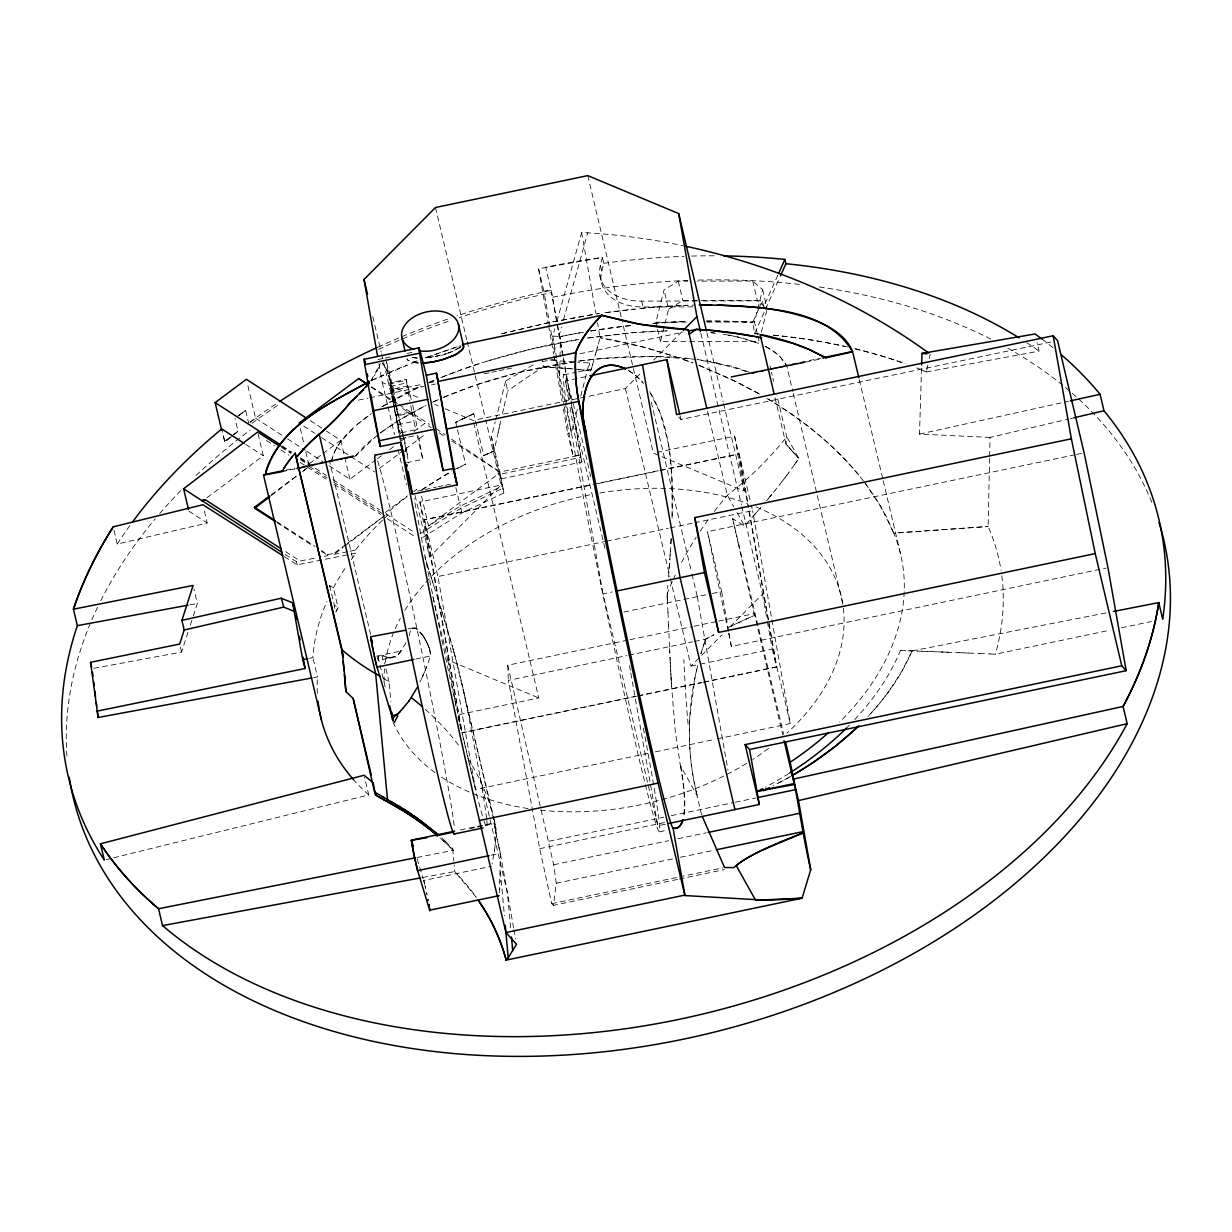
<?xml version="1.0" encoding="UTF-8"?>
<svg xmlns="http://www.w3.org/2000/svg" width="1232" height="1232" viewBox="0 0 1232 1232"><rect width="100%" height="100%" fill="white"/><g stroke="black" fill="none" stroke-linecap="round" stroke-linejoin="round"><path stroke-width="0.75" stroke-dasharray="5 3.75" d="M499.437 892.615L500.392 853.299L489.119 855.655M494.186 819.742A414.614 278.74 -9.2 0 1 496.111 828.797L494.91 847.323L492.184 863.863M564.903 401.247L559.651 375.267L560.006 358.681M560.052 356.833L560.483 336.552A521.629 350.381 -13.3 0 1 583.121 332.286M989.604 458.273L988.141 526.495A395.41 265.604 -13.3 0 1 1001.046 570.354M989.635 456.364L990.051 437.422L1068.483 419.065M429.706 649.541L430.63 655.393L427.843 663.694M672.148 515.977L671.979 479.417L669.53 451.528M672.102 517.825C672.857 475.136 672.641 429.013 649.572 391.437M990.051 437.422L919.503 434.095L921.598 366.828M500.238 882.081L500.3 880.587M671.163 538.738L670.377 551.351M671.163 538.661L670.655 547.1M670.439 550.304L669.777 559.867M670.146 554.662L669.13 568.429M669.515 563.424L668.791 572.711M378.47 660.475L378.024 656.61L382.859 655.593L388.419 657.642M668.452 577.007L668.837 572.218M667.19 597.274L667.759 585.416M499.73 889.612L499.853 888.103M495.172 845.013L495.403 842.688M787.633 445.907L785.985 443.997L786.724 436.729L776.915 395.195M677.446 879.417L553.538 905.351L556.248 883.267L553.722 864.741L507.723 665.249L628.212 640.024M494.294 852.02L494.617 849.664M404.989 451.821L406.098 448.71L407.392 454.731A193.501 5.498 78.2 0 0 408.408 463.001M405.005 451.59L406.129 448.71L407.33 453.946M330.176 460.922L331.731 460.522L334.673 451.528L340.325 442.088L355.001 426.334M927.804 365.273L926.356 371.956A500.577 336.136 -13.3 0 0 916.747 368.075M929.251 358.604L930.206 354.138M498.205 432.278L499.068 428.474M498.221 432.232L494.001 451.174A300.885 202.11 -13.3 0 0 483.714 455.609L473.812 413.721L464.695 417.941M499.052 428.52L499.915 424.717M499.899 424.763L500.762 420.959M502.44 413.536L504.165 406.036M504.15 406.083L507.569 391.237L505.736 380.873L535.427 363.579M692.846 306.86L643.042 306.984A51.883 34.85 -13.3 0 1 601.77 271.148L600.384 265.28L602.34 257.457L538.584 268.761L548.302 323.693M601.77 271.148L603.726 263.325L602.34 257.457A560.267 376.345 -13.3 0 0 545.684 267.267L551.151 290.352A560.267 376.345 -13.3 0 0 456.949 315.9M657.133 327.496L655.886 322.23L664.017 289.874L678.262 281.204L687.81 281.189M757.834 336.059L759.081 341.326L660.46 341.557L668.591 309.201L664.017 289.874M757.418 334.303L754.508 321.999L762.639 289.643L752.721 281.035L697.358 281.173M761.33 332.332L767.197 308.97M421.529 496.188L428.551 525.941L460.229 506.121L502.286 486.086L493.924 450.743L483.714 455.609L494.001 451.174L491.429 436.621L495.249 421.76M495.726 419.896L505.736 380.873M451.851 441.041L499.807 472.056L580.272 455.116L573.019 455.979L567.721 433.541L571.278 432.786L577.438 408.916M580.765 396.057L589.281 362.993L577.947 362.208M592.592 364.672L590.867 370.955A345.099 219.927 14.4 0 0 543.312 366.936A359.19 216.262 -43.9 0 0 507.569 391.237M592.592 364.703L595.472 354.246M595.456 354.292L596.057 352.167M559.651 375.267L552.783 336.09L554.847 328.698M556.91 321.29L581.643 232.463L587.695 232.833A454.439 305.397 15.6 0 1 683.036 245.692M558.835 336.459L561.407 327.204M563.471 319.796L587.695 232.833M596.042 352.213L598.367 343.897M597.197 348.071L597.782 345.992M598.352 343.913L600.107 337.707L597.458 322.676M331.531 460.568C336.906 440.024 354.754 425.548 371.433 413.644M93.925 668.298L181.581 652.082L188.019 632.278M190.344 625.071L192.685 617.863M193.27 616.062L197.366 603.464L193.963 589.065M370.955 380.734L380.257 363.779M424.778 671.486L427.827 663.725M379.394 366.104L379.841 364.934M425.825 668.93L426.842 666.327M422.499 676.707L424.747 671.532M1106.043 612.92L912.08 650.912L901.855 671.317L889.735 690.12A306.429 205.96 -12 0 1 869.145 715.222M423.639 674.15L421.298 679.325M758.619 309.109L752.69 322.337L754.677 333.456L779.656 277.662M759.359 307.446L762.331 300.824L699.114 300.978M777.823 275.167L763.717 306.706L762.331 300.824M378.363 368.46L378.886 367.275M409.409 635.65C410.194 625.733 416.539 626.025 420.851 632.786M420.05 681.958L421.267 679.386M335.782 612.042L338.076 607.638L333.41 587.91L329.652 585.508L330.037 588.65M377.777 369.692L376.53 372.079M405.913 642.611L400.677 651.959L396.781 655.917L378.409 660.568M374.359 375.76L375.129 374.528M794.517 464.587L798.798 458.35L786.724 436.729A296.897 197.459 -21.3 0 1 727.357 495.249M795.964 462.508L797.397 460.429M371.848 379.518L372.726 378.255M794.517 464.603L788.449 473.042M786.878 475.167L788.418 473.073M785.277 477.292L786.832 475.213M785.231 477.354L780.349 483.714M781.966 481.635L776.976 488.011M775.251 490.151L776.899 488.088M773.527 492.307L775.19 490.244M768.244 498.714L773.45 492.384M769.938 496.681L771.694 494.54M766.443 500.854L768.152 498.806M760.945 507.322L744.528 525.987L732.655 518.626L738.076 542.619M757.372 511.449L753.707 515.638M415.076 495.495L429.614 556.956L501.101 485.008L485.701 419.819M445.183 408.762L473.15 420.435L625.425 388.573L640.255 373.635M653.745 360.052L682.081 331.547M670.331 578.547L691.029 666.081L722.044 634.85M730.145 626.703L762.516 594.132L741.818 506.583M377.069 435.358L355.201 456.348L325.14 462.631M357.311 424.332L370.462 414.26M460.891 346.669L459.182 348.009M460.475 347.039L453.114 351.228M230.569 437.191L224.855 441.841L222.145 432.232M233.88 434.542L238.038 431.277L234.989 418.372M238.916 415.338L245.661 410.425L248.71 423.315M271.179 495.649L296.573 476.168M302.548 471.579L310.017 465.85L309.494 463.617L299.9 457.411M345.884 544.467L333.872 553.43L334.088 554.369L343.204 547.378M344.714 546.223L382.659 517.117M380.211 432.909L381.15 432.201M238.038 416.093L245.661 410.425A560.267 376.345 -13.3 0 0 238.484 415.677M224.332 441.503L238.038 431.277A560.267 376.345 -13.3 0 0 224.855 441.841L221.806 428.936M250.081 422.299L255.563 418.202L247.247 383.013M207.13 497.62L263.278 455.748L258.089 433.833M309.494 463.617L321.398 454.747M322.876 453.638L340.725 440.317L326.341 431.015M271.24 494.771L297.097 475.49M303.18 470.963L309.263 466.42L305.844 451.959M380.134 433.063L396.334 421.775L426.041 405.328M329.129 465.773L349.919 479.217L375.868 459.875M377.392 458.735L381.966 455.332M389.589 449.649L394.163 446.23M401.801 440.548L406.375 437.129M413.998 431.446L424.686 423.485L431.077 427.612M379.271 468.545L403.757 450.296M405.297 449.141L425.194 434.311M385.169 512.543L407.484 495.911M347.393 543.343L384.938 515.361M428.551 525.941L499.93 472.734L491.429 436.621M382.105 431.493L402.818 417.802L426.334 405.251M458.966 348.148L449.264 352.722M381.889 406.868L401.478 395.611L421.221 386.047M421.791 489.612L451.882 470.778M419.973 533.887L460.768 508.354L502.81 488.334L499.93 472.734M422.699 537.475L461.861 512.959L503.903 492.939L500.315 474.212L580.811 457.365L550.997 289.72L543.882 291.199L555.601 357.496M668.591 309.201L682.836 300.546L757.295 300.377L764.379 306.506M382.798 406.19L420.528 386.309M370.647 634.495L329.56 461.168L331.346 460.614M371.14 380.734L418.279 360.529M463.555 418.48L455.717 422.345L457.01 427.797M453.607 469.962L465.619 464.233L457.442 429.629M372.557 379.98L383.522 374.898M770.785 369.153L786.663 365.38M765.934 346.562L778.686 355.263L786.617 365.365L792.807 391.514M433.787 401.663L438.638 399.461M432.478 402.294L441.98 398.028M429.26 382.505L434.08 380.38M389.143 372.387L406.637 365.042M429.106 382.474L433.525 380.596M443.674 397.274L475.49 385.123M452.899 351.32L445.337 354M443.566 397.32C484.438 380.072 527.65 368.63 571.509 362.116M442.55 376.884L461.43 369.723M440.763 377.67C485.177 359.821 531.67 347.362 578.824 339.37M412.658 362.639L418.772 360.268M457.18 346.777L424.963 357.942L460.522 345.715M448.91 352.845L437.237 356.048A16.925 2.895 -11.5 0 1 435.189 356.51L425.933 357.773M466.297 367.998L481.281 362.993M422.976 635.681L415.369 627.966L408.962 629.506M477.539 384.43L516.963 372.942M329.991 460.984L329.76 461.061A415.908 1.602 -11.8 0 0 336.274 460.044L348.517 457.673M486.394 361.376L532.055 348.856L579.086 339.401M106.152 859.643L111.742 858.257M113.59 857.795L368.753 794.948L364.518 777.038M519.273 372.357L576.514 361.438M114.022 530.361L117.256 544.067L207.222 523.03L203.757 508.385M1070.346 418.634L1074.088 417.756M772.71 368.722L775.174 368.183A415.908 1.602 -11.8 0 0 786.463 365.473M759.466 371.664L761.576 371.202M765.519 370.324L752.613 373.157L731.993 366.289L697.035 359.498M919.503 434.095L1068.437 401.278M754.985 372.649L752.613 373.157L769.538 369.631M659.443 831.862L666.527 830.306M377.947 359.544L383.429 358.404M385.262 358.019L390.744 356.88M407.191 353.43L412.674 352.29M393.331 402.802L389.959 382.829L406.206 379.425L412.258 403.434M389.959 382.829L390.421 383.66L406.652 380.257M390.421 386.34L406.668 382.936L406.206 379.425M390.421 383.66L391.822 389.297L408.069 385.893M395.903 403.187L393.655 390.267L421.575 384.43M429.013 382.859L436.451 381.304M399.445 435.158L391.653 391.175L393.701 390.744M358.45 400.123L367.844 398.167M369.708 397.767L424.131 386.371M431.647 384.8L435.389 384.014M484.191 373.804L489.812 372.634M491.691 372.233L497.328 371.063M499.191 370.663L504.827 369.492M506.706 369.092L512.327 367.921M542.357 361.638L547.994 360.452M549.857 360.067L555.493 358.882M579.887 353.784L683.098 332.178M563.732 374.882L576.484 372.203M578.316 371.833L592.9 368.784M401.324 440.532L395.657 415.061L411.904 411.657L410.225 403.049M396.427 408.593L398.105 415.615L414.352 412.212L412.674 405.189M568.691 399.799L565.349 380.95L587.941 376.222M397.674 424.717L413.921 421.329L415.815 429.706L399.584 433.11M400.107 438.823L414.722 435.758M285.732 470.147L294.925 468.222M302.287 466.682L322.538 462.447M324.37 462.062L331.731 460.522M765.103 346.331C773.65 350.473 782.089 356.556 786.185 365.396L821.159 358.081M281.912 471.687L295.079 468.93M302.595 467.359L323.261 463.032M771.417 369.23L824.023 358.219M406.529 462.785L422.776 459.382A275.983 7.854 78.2 0 1 418.634 436.436M678.755 417.032L680.973 419.481L1051.943 341.834M417.633 491.091L423.223 489.92M425.086 489.52L436.251 487.194M438.115 486.794L443.689 485.624M445.553 485.239L451.143 484.068M501.409 478.817L581.889 461.969L571.848 405.143M429.614 556.956L419.896 502.009L501.101 485.008M657.072 452.36L734.58 436.143L738.83 454.084L748.163 506.86M461.446 728.836L424.47 519.673L591.175 484.777M593.054 484.376L658.612 470.655M660.491 470.27L739.154 453.807L750.858 503.318M461.122 729.128L424.131 519.95L590.852 485.069M598.336 483.498L658.288 470.947M660.152 470.562L738.83 454.084M647.878 753.383L475.552 789.466L437.899 576.514L604.619 541.618M606.483 541.233L668.298 528.297M670.177 527.897L692.646 523.2M694.525 522.799L752.598 510.649L751.289 505.151M728.235 631.415L707.491 531.685L1074.689 454.824M1076.583 454.423L1084.114 452.852M408.038 628.921L413.629 627.75M665.342 824.208L657.811 825.779L603.002 593.901L612.412 591.93M376.715 656.117L401.293 650.973M623.931 612.042L710.402 593.87M712.281 593.485L721.644 591.514L707.491 531.685M415.738 659.043L430.507 655.948L430.676 654.469M630.106 639.624L692.23 626.626M694.124 626.226L716.716 621.498M718.595 621.113L754.369 613.613L782.782 735.011M553.538 905.351L551.69 903.641L539.708 848.679L508.369 680.387L626.842 655.593M628.72 655.193L692.646 641.81M694.525 641.425L705.813 639.069A592.453 100.624 -12.1 0 1 714.067 634.696A592.022 100.547 -12.1 0 0 705.828 639.054A403.788 318.272 -13.9 0 0 701.008 653.761M728.62 633.294L731.361 646.477L1106.09 568.044M459.397 714.56L538.754 697.943L473.596 422.299M691.029 666.081L698.405 664.525M700.253 664.14L772.233 649.079L767.213 620.651M636.313 696.142L462.123 732.609L475.552 789.466M638.191 695.757L701.886 682.42M703.749 682.035L776.807 666.743L748.147 504.673M461.784 732.901L635.989 696.434M637.868 696.049L701.547 682.713M703.426 682.328L776.483 667.036L748.486 508.739M990.097 653.976L995.364 654.192L1110.047 630.183M1121.32 627.827L1151.396 621.529M655.378 751.828L715.315 739.277M717.193 738.877L790.251 723.584L752.598 510.649M460.337 829.952L494.217 822.868L496.111 828.797M470.039 828.689L475.675 827.519M477.569 827.119L483.206 825.933M485.085 825.548L494.263 822.914M548.918 841.256L663.771 817.216M671.301 815.646L733.44 802.633M735.319 802.248L756.032 797.905M539.708 848.679L665.819 822.283M424.578 883.852L423.7 880.464L491.66 866.25M553.722 864.741L668.576 840.701M677.985 838.73L706.229 832.832M556.248 883.267L672.995 858.843M680.526 857.256L714.406 850.172M551.69 903.641L677.538 877.307M679.417 876.907L722.63 867.867M679.325 879.032L724.385 869.592M435.081 356.479L437.237 356.048M351.151 457.149L353.137 456.764M347.455 457.873L355.201 456.348A491.198 114.545 -11.4 0 1 374.436 437.191M284.407 556.679L297.189 564.826L356.11 553.137L355.401 550.18A300.978 204.373 -14.5 0 1 387.187 515.746L386.648 513.498A300.885 202.11 -13.3 0 1 406.93 496.727M309.494 658.288L312.897 657.611A300.854 201.909 -14.6 0 1 326.927 601.385M417.017 857.487L452.868 850.373L453.807 860.968M345.745 458.212L339.786 459.367M285.239 554.462L296.45 561.715L316.793 557.773M324.216 556.31L327.928 555.586L327.681 554.569L321.321 550.458M334.088 554.369L348.302 551.582M350.073 551.228L355.401 550.18M338.507 459.613L329.652 461.168M926.356 371.956L1039.1 351.12L1037.067 342.558M327.681 554.569L333.872 553.43M189.867 604.85L197.366 603.464M313.698 677.631L317.471 676.938L312.897 657.611M422.699 877.492L454.747 871.563L476.214 897.204A413.336 277.647 -13.3 0 0 457.087 874.027L454.747 871.563L454.161 864.941M392.669 657.58L388.604 657.672M592.084 314.607L548.548 322.63L499.961 334.18L548.548 322.63L599.276 313.498L595.641 314.068M392.454 657.611C386.355 660.367 377.962 648.648 384.8 663.817M606.313 312.481L634.203 309.001M604.881 312.743L651.636 307.322L693.862 305.136M578.486 361.13L601.185 358.558M428.875 357.449L427.165 357.65M580.103 360.914C617.494 356.156 655.532 354.585 693.046 358.959M426.919 357.665L425.41 357.819M641.04 308.293L661.168 306.583M603.403 358.358L653.36 356.433L695.187 359.236M637.129 332.24L586.124 338.184L629.721 332.84L667.159 330.915M865.449 483.498L876.861 500.007L886.285 516.562L893.724 532.994L988.141 526.495L893.785 533.24A300.885 202.11 -13.3 0 1 839.654 722.106M642.165 331.901L656.949 331.146M667.744 306.137L687.04 305.213M661.753 330.992L666.512 330.9M600.384 265.28A51.883 34.85 -13.3 0 0 641.656 301.116L697.204 300.978M655.886 322.23L686.239 322.153M707.091 322.106L754.508 321.999M854.746 719.565A309.894 208.162 -13.3 0 0 900.484 650.496L901.932 650.558M417.248 358.081L410.564 357.28M908.169 650.773L917.301 651.097M900.9 650.511L911.357 650.881M922.26 651.281L927.711 651.482M917.162 651.081L922.506 651.281M938.122 651.867L958.943 652.683M932.532 651.651L942.88 652.051M927.388 651.466L932.917 651.666M958.527 652.667L964.148 652.898M943.327 652.067L948.532 652.267M979.548 653.53L990.174 653.976M969.014 653.099L979.763 653.53M963.763 652.883L969.353 653.099M417.171 358.081L410.395 357.234M552.783 336.09L560.483 336.552A521.921 350.581 -13.3 0 1 583.983 332.132M551.489 360.375L576.052 362.069M418.033 362.963L408.131 360.406A35.728 9.979 -12.3 0 1 406.96 358.943M572.895 368.907L543.312 366.936L542.034 359.729M711.572 332.686L714.16 332.963M578.84 369.523L590.867 370.955L589.281 362.993M710.541 332.671L715.977 333.287M697.389 359.513L713.636 362.1M725.309 334.503L742.034 337.922L758.881 343.343L736.166 336.536L723.246 334.226M714.914 362.347L717.424 362.855M678.216 357.665L642.55 346.916L600.107 337.707A345.16 231.955 15.6 0 1 669.207 354.677L692.569 362.793M684.068 359.698L692.784 362.886M698.559 365.103L729.606 378.486L760.498 394.563M699.684 365.688L738.415 382.767L760.437 394.533M734.58 436.143L744.297 491.091L653.376 453.13L621.667 319.042M378.917 363.748L382.228 382.49L420.697 398.537M434.68 404.373L438.176 405.836M432.863 596.673L447.832 659.998L538.754 697.943M628.32 370.293L635.681 375.437L642.842 382.474M628.536 370.416L635.866 375.591L643.674 383.46M768.244 399.091C803.141 420.035 835.481 445.938 861.029 477.8M766.92 398.475C803.895 420.312 837.868 447.94 864.233 482.02M383.275 678.231L389.066 681.897L390.867 701.532M371.571 386.863L397.335 403.526M398.952 404.558L429.537 424.347M439.069 432.786L445.46 436.913M310.341 420.682L324.74 429.983M416.401 489.258L416.786 489.489A300.885 202.11 -13.3 0 0 413.736 491.676M303.842 426.164L315.099 433.448M321.552 437.622L374.682 471.964M255.563 418.202L285.947 437.853M287.549 438.885L305.151 450.265M306.737 451.297L322.738 461.646M282.313 446.03L291.907 452.236M281.358 446.323L291.029 452.575M300.7 458.828L326.48 475.506M332.933 479.679L379.672 509.894M386.109 514.067L415.122 532.825M281.466 447.385L290.983 453.545M300.5 459.705L310.017 465.85M309.263 466.42L326.973 477.877M333.41 482.035L383.321 514.314M266.328 440.502L274.382 445.722M280.834 449.88L288.889 455.101M300.177 462.385L325.956 479.063M334.011 484.284L380.75 514.499M387.202 518.672L416.216 537.429M245.738 444.398L263.278 455.748M276.769 521.66L314.961 546.346M277.015 522.661L313.606 546.33M321.552 551.474L327.928 555.586M285.639 551.69L300.1 561.037M188.912 511.188L207.222 523.03M329.652 585.508L334.303 605.189L338.076 607.638A300.885 202.11 -13.3 0 0 336.182 611.257M435.928 428.52L445.26 434.881M451.497 439.131L499.807 472.056M371.263 387.094L394.825 403.141M402.695 408.5L424.686 423.485M441.965 838.099L447.478 843.289M445.645 841.533L452.698 848.525L453.114 850.634L452.698 848.525M378.255 660.444L377.269 657.919M798.013 457.488L798.798 458.35M797.212 456.61L798.028 457.519M796.411 455.748L797.258 456.672M796.473 455.825L794.809 453.977M792.392 451.297L794.902 454.084M793.192 452.19L794.009 453.083M791.591 450.404L792.515 451.436M790.79 449.495L791.714 450.527M790.898 449.618L787.587 445.845M789.281 447.77L790.097 448.694M421.005 632.986L423.839 636.99M864.217 481.866L881.065 506.983L893.724 532.994M423.146 635.928L425.825 640.44M649.695 391.607L660.614 413.967L668.175 442.935M424.101 637.421L426.611 641.949M707.538 411.365L727.357 495.249L733.81 506.768M737.029 512.527L744.528 525.987M701.578 814.799L697.035 795.425L680.372 765.596L675.213 730.514L671.502 685.269M426.026 640.809L427.612 644.074M426.703 642.134L428.597 646.369M427.72 644.305L429.136 647.801M428.705 646.646L429.537 649.002M429.475 648.787L430.661 654.146M434.003 586.293L438.792 601.586M432.355 581.057L434.265 587.14M438.13 599.476L442.658 614.013M431.185 577.284L433.048 583.275M440.086 605.713L441.056 608.854M431.416 578.039L428.443 568.414M429.352 571.355L430.261 574.312M442.026 611.981L444.937 621.421M443.628 617.14L445.892 624.562M427.55 565.488L428.644 569.061M427.735 566.104L425.795 559.713M445.537 623.407L446.846 627.704M417.155 858.889L423.161 878.678M446.492 626.549L448.725 634.003M424.932 556.849L425.949 560.252M447.447 629.706L451.482 643.412M449.326 636.02L452.375 646.554M423.7 880.464L424.208 882.328M513.605 927.773L500.1 852.036M452.082 645.506L453.268 649.68M452.976 648.663L454.146 652.806M453.869 651.836L457.488 665.265M454.747 654.993L492.908 814.367M500.238 852.559L499.484 849.556M458.104 667.621L462.693 686.763M424.439 883.236L424.686 884.268M391.822 389.297L396.011 406.837M499.499 849.603L497.79 842.087M859.289 379.672L882.774 478.894M883.221 480.773L900.5 553.799M762.639 289.643L766.781 307.215M752.721 281.035L757.295 300.377M770 365.981L770.724 369.061M771.448 372.126L772.187 375.206M772.911 378.286L773.634 381.366M775.036 397.69L785.985 443.997M706.875 332.779L723.169 401.694M723.6 403.557L744.297 491.091M700.885 333.379L741.387 504.72M776.807 666.743L790.251 723.584M772.233 649.079L776.483 667.036M678.262 281.204L682.836 300.546M732.655 518.626L783.629 734.303M680.095 415.738L680.973 419.481M657.549 329.252L660.46 341.557M641.656 301.116L643.042 306.984M651.312 402.14L691.568 572.372M691.968 574.174L697.312 596.688M587.772 175.622L621.236 317.178M599.953 275.876L601.94 284.269M625.425 388.573L669.885 576.684M563.147 355.909L551.674 292.585A560.267 376.345 -13.3 0 0 459.259 317.563M565.349 380.95L569.769 399.661M571.54 407.13L605.143 549.256M538.584 268.761L543.882 291.199M580.811 457.365L581.889 461.969M502.81 488.334L503.903 492.939M435.497 207.5L466.759 339.739M467.205 341.587L485.254 417.956M455.84 487.518L460.229 506.121M460.768 508.354L461.861 512.959M424.47 519.673L437.899 576.514M419.896 502.009L424.131 519.95M390.067 379.271L406.776 449.988M493.339 816.231L494.679 821.852M402.279 433.125L391.037 385.601A511.85 142.927 -12.3 0 0 382.105 362.87A512.343 143.066 -12.3 0 1 391.037 385.601L391.653 391.175M402.525 434.172L407.392 454.731M464.587 695.633L494.848 824.701M499.345 849.017L498.945 847.246M372.819 316.701L381.181 352.09M381.627 353.954L400.554 434.034M480.11 777.284L507.461 892.984L510.772 929.39M382.228 382.49L387.51 404.835M387.957 406.699L394.548 434.634M398.075 449.526L406.437 484.915M457.965 716.747L459.243 722.121M459.659 723.923L460.937 729.313M340.725 440.317L349.919 479.217M385.97 668.745L389.066 681.897M378.024 656.61L385.354 687.625M300.285 428.459L303.703 442.919M296.45 561.715L297.189 564.826M180.442 647.262L181.581 652.082M793.239 393.378L842.472 602.248M417.124 435.281L422.776 459.382M424.963 885.454L425.579 888.118M425.194 886.424L425.625 888.38M461.908 683.267L463.355 689.797M738.045 542.527L754.446 615.399A592.453 100.624 -12.1 0 0 728.728 627.334M498.652 845.953L498.421 844.952M498.344 844.598L494.71 826.672M497.312 839.854L497.081 838.73M463.294 689.473L464.002 692.8M426.903 894.201L426.565 892.646L427.057 894.956M411.904 411.657L413.921 421.329M496.989 838.345L496.758 837.221M496.681 836.836L496.45 835.712M463.956 692.569L464.618 695.803M565.288 403.095L571.278 432.786M496.003 833.51L495.803 832.447M394.317 408.177L395.657 415.061M495.464 830.753L495.048 828.582M495.002 828.289L494.633 826.195M739.154 453.807L747.824 502.795M762.516 594.132L766.874 618.757M721.644 591.514L728.682 631.308M729.021 633.202L731.361 646.477M697.281 596.611L727.973 770.062M581.643 232.463L595.811 313.282M629.49 665.603L630.491 671.255M630.83 673.134L657.811 825.779M563.471 357.804L571.509 403.249M570.016 407.33L603.002 593.901M555.94 359.39L563.979 404.835M564.318 406.729L573.019 455.979M548.625 325.587L553.645 353.984M553.984 355.879L562.023 401.339M563.363 408.916L567.721 433.541M513.929 929.606L515.561 938.753M414.352 412.212L417.448 429.737M406.668 382.936L409.902 401.232M447.832 659.998L454.87 699.791M455.193 701.686L456.21 707.368M396.227 404.958L398.105 415.615M494.663 826.364L494.448 825.117M494.586 825.964L494.232 823.684M668.468 444.629L668.745 446.323M494.417 824.932L494.278 823.946M669.022 448.048L669.284 449.772M334.303 605.189L334.688 608.346M500.392 871.686L504.396 915.653M671.332 682.436L671.532 685.947M671.363 683.129L671.086 678.185M667.113 595.78L667.359 600.323M671.009 676.768L671.209 680.31M667.282 598.86L668.067 613.921M670.855 673.95L671.055 677.477M670.624 669.731L670.901 674.643M670.454 666.035L670.747 671.779M670.27 662.616L670.485 666.928M667.99 612.443L668.622 625.887M670.023 657.318L670.162 660.244M670.131 659.69L670.316 663.139M669.623 648.479L670.069 658.242M668.56 624.501L669.792 652.421M754.369 613.613L754.446 615.399A592.022 100.547 -12.1 0 0 728.651 627.365M507.723 665.249L508.369 680.387M333.41 587.91A300.854 201.909 -14.6 0 1 346.685 565.981M351.228 559.574A300.854 201.909 -14.6 0 1 356.11 553.137M368.753 794.948A300.885 202.11 -13.3 0 1 353.954 780.164M317.394 693.4A300.885 202.11 -13.3 0 1 317.471 676.938M440.717 838.484A414.445 278.139 -14.6 0 1 453.145 850.311A414.214 277.985 -14.6 0 0 440.07 837.914M400.662 650.311A94.387 34.973 51 0 1 394.979 657.395M250.004 422.191A560.267 376.345 -13.3 0 1 277.878 402.633M377.978 347.116A560.267 376.345 -13.3 0 1 449.88 318.318M117.256 544.067A560.267 376.345 -13.3 0 1 130.099 525.294M1026.595 342.619A560.267 376.345 -13.3 0 1 1039.1 351.12M251.944 423.392A560.267 376.345 -13.3 0 1 279.987 403.819M378.517 349.364A560.267 376.345 -13.3 0 1 450.404 320.566M66.898 756.186A560.267 376.345 -13.3 0 1 97.528 607.345M100.793 600.677A560.267 376.345 -13.3 0 1 155.263 518.78M159.744 513.513A560.267 376.345 -13.3 0 1 181.597 489.766M196.104 475.49A560.267 376.345 -13.3 0 1 250.204 430.091M552.768 297.189A560.267 376.345 -13.3 0 1 688.996 280.388M698.298 280.095A560.267 376.345 -13.3 0 1 799.275 284.392M819.295 286.964A560.267 376.345 -13.3 0 1 991.036 339.185M1007.868 348.179A560.267 376.345 -13.3 0 1 1152.259 503.395M849.479 725.063A309.894 208.162 -13.3 0 1 845.398 729.128M788.927 773.45A309.894 208.162 -13.3 0 1 765.565 787.156M912.096 650.912A306.66 206.114 -12 0 1 867.944 716.516M790.744 776.314A306.66 206.114 -12 0 1 775.636 784.522M697.189 795.379A410.133 323.277 -13.9 0 1 697.743 665.388M700.885 653.822A410.133 323.277 -13.9 0 1 705.659 639.038M697.651 666.065A403.788 318.272 -13.9 0 0 694.848 678.385L689.751 718.01A413.967 326.295 -13.9 0 0 697.05 795.425M667.02 594.224A414.845 275.906 -21.3 0 1 675.259 575.051M681.589 562.346A414.845 275.906 -21.3 0 1 696.203 537.306M700.238 531.131A414.845 275.906 -21.3 0 1 708.754 518.949M714.344 511.434A414.845 275.906 -21.3 0 1 727.373 495.249M688.087 724.247A223.654 29.091 89.7 0 1 683.868 659.567M715.946 363.348A491.214 114.16 -11.3 0 1 751.274 373.558M377.654 461.014A193.501 5.498 78.2 0 1 420.62 646.246A193.501 5.498 78.2 0 1 454.5 828.936M400.323 440.717A248.787 7.069 78.2 0 1 386.201 360.714M386.602 362.223A207.299 5.898 78.2 0 1 393.655 390.267M486.825 820.543A193.501 5.498 78.2 0 1 483.652 819.819M482.405 815.661A193.501 5.498 78.2 0 1 414.152 498.282M465.804 701.747A193.501 5.498 78.2 0 1 486.609 818.479M417.109 362.963A34.065 9.517 -12.3 0 1 407.037 358.912M418.649 362.947A28.475 7.977 -12.3 0 1 417.278 362.886M446.03 354.077A20.482 3.758 -11.1 0 1 443.366 354.862M442.75 354.985A18.757 3.28 -11.4 0 1 441.379 355.34M439.162 355.54A16.925 2.772 -11.6 0 1 437.206 355.971M433.587 356.556A18.757 2.864 -11.4 0 1 432.34 356.772M431.277 357.326A20.482 3.711 -11.7 0 1 428.49 357.696M680.464 765.75A231.092 38.7 69.2 0 1 683.652 816.061M680.834 766.427A231.262 38.9 69.1 0 1 683.56 817.54M643.366 728.189A233.449 6.637 78.2 0 1 643.073 775.282A233.449 6.637 78.2 0 1 570.94 430.153A233.449 6.637 78.2 0 1 591.545 480.187M603.726 263.325A560.267 376.345 -13.3 0 1 684.053 256.318M691.66 256.071A560.267 376.345 -13.3 0 1 716.285 255.809M1001.816 575.744A395.41 265.604 -13.3 0 1 995.364 654.192M754.615 333.595A500.716 336.336 -13.3 0 1 758.404 333.857M773.496 335.119A500.716 336.336 -13.3 0 1 847.554 346.947M854.746 348.641A500.716 336.336 -13.3 0 1 905.12 363.625M916.731 367.937A500.716 336.336 -13.3 0 1 926.479 371.848M754.569 333.749A500.577 336.136 -13.3 0 1 760.39 334.149M773.419 335.258A500.577 336.136 -13.3 0 1 844.736 346.454M855.47 348.949A500.577 336.136 -13.3 0 1 905.274 363.81M1042.118 339.185A560.237 376.545 -12 0 1 1053.468 348.102M590.667 331.008A521.629 350.381 -13.3 0 1 633.079 325.263M652.744 323.431A521.629 350.381 -13.3 0 1 687.41 321.46M706.875 321.09A521.629 350.381 -13.3 0 1 752.706 322.322A521.921 350.581 -13.3 0 0 706.075 321.09M590.836 330.977A521.921 350.581 -13.3 0 1 633.618 325.217M653.792 323.338A521.921 350.581 -13.3 0 1 688.503 321.429M422.114 489.92A300.885 202.11 -13.3 0 1 449.942 472.611M457.195 468.622A300.885 202.11 -13.3 0 1 465.619 464.233M789.065 777.284A306.907 206.268 -12 0 1 773.203 785.785M756.263 506.968A233.449 156.818 -13.3 0 1 786.848 733.256M768.506 748.455A233.449 156.818 -13.3 0 1 752.69 759.513M746.654 763.332A233.449 156.818 -13.3 0 1 538.877 809.963M527.989 808.531A233.449 156.818 -13.3 0 1 440.933 776.745M434.896 772.526A233.449 156.818 -13.3 0 1 392.839 721.629M384.076 681.943A233.449 156.818 -13.3 0 1 384.507 668.945M385.323 662.277A233.449 156.818 -13.3 0 1 400.323 618.31M404.881 610.348A233.449 156.818 -13.3 0 1 592.361 494.371M599.768 493.031A233.449 156.818 -13.3 0 1 747.608 503.58M425.317 709.339A414.614 278.74 -9.2 0 1 460.244 747.485M467.806 758.45A414.614 278.74 -9.2 0 1 492.815 814.321M394.533 656.841A62.755 23.177 47.5 0 1 392.269 657.364M473.812 413.721L455.717 422.345A300.885 202.11 -13.3 0 1 473.812 413.721"/><path stroke-width="1.5" d="M921.659 364.918L922.013 353.384L1035.049 333.98A560.237 376.545 -12 0 1 1042.118 339.185M454.7 831.138L411.411 840.193L411.58 842.087M506.183 960.113A413.336 277.647 -13.3 0 0 478.108 899.914L485.978 912.219A412.812 277.292 -13.3 0 1 506.183 960.113L802.078 898.19L810.718 869.7C800.723 827.35 796.242 783.983 785.4 741.741M372.48 782.197L364.087 775.251L100.439 843.812L104.289 860.09A560.267 376.345 -13.3 0 1 77.354 625.656L73.458 609.193L193.116 585.462L181.905 620.374L184.184 629.983L179.687 644.059L90.567 662.323L98.113 717.486L311.804 677.985M462.616 344.498L601.709 315.269L639.762 324.201L688.241 329.729L689.289 334.195L696.126 329.452A378.717 88.211 -11.4 0 1 715.13 330.823L719.642 331.269M778.609 273.427L784.892 259.413A560.267 376.345 -13.3 0 0 723.831 255.902M780.441 275.922L785.908 263.71L784.892 259.413M508.154 957.849L516.531 944.251L505.936 932.562L479.448 820.512A275.983 7.854 78.2 0 1 400.693 442.134M417.386 687.287L409.024 700.977M283.945 468.268L285.439 465.942M284.7 467.097L281.912 471.687L279.371 472.179A529.914 2.048 -11.8 0 1 263.864 474.859L263.771 474.859M507.984 958.126L506.167 960.113M285.424 465.973L286.209 464.787M286.178 464.818L287.826 462.462M286.979 463.663L288.673 461.292M288.627 461.353L289.535 460.137M289.489 460.183L290.413 458.966M290.382 459.012L295.172 453.13L342.096 649.895L344.945 678.632M291.322 457.796L292.246 456.641M296.558 457.272L297.697 455.871M409.024 700.993L402.91 708.292M365.812 387.11L369.015 383.26L355.432 397.69M402.895 708.308L397.12 714.899M399.26 712.496L400.184 711.449M363.394 389.789L359.59 393.716M377.593 356.264L364.01 279.448L435.497 207.5L587.772 175.622L678.693 213.583L706.444 330.915M683.421 330.191L696.912 316.624L678.693 213.583M414.106 855.362L411.411 840.193L413.336 846.307M188.481 509.324L183.614 488.796L257.657 432.001L279.88 446.369M275.414 521.629L254.731 508.262L269.685 496.804M221.698 430.384L215.138 402.602L246.369 379.317L307.153 418.603M299.006 423.038L358.697 378.532L366.751 383.737M254.731 508.262L254.5 507.261L269.716 495.911M369.492 381.55C330.777 402.71 281.758 424.932 266.297 469.808C265.558 471.64 266.512 474.767 263.91 474.828M367.244 382.551C327.758 404.188 278.139 427.181 265.481 474.382L283.884 470.532M852.575 351.613L858.858 377.793M802.725 833.048L761.499 850.465A676.368 56.118 -12 0 0 736.197 865.603A681.157 56.518 -12 0 1 802.848 833.032M205.359 499.776L201.925 500.623L205.359 499.776L280.834 548.579M73.458 609.101A560.36 376.068 -14.6 0 1 113.205 526.849L202.895 504.735L282.806 555.663M1074.088 417.756L1103.964 410.764A560.267 376.345 -13.3 0 1 1162.685 619.172L1158.758 602.602L1113.574 611.442M810.718 869.7L798.49 800.584L1127.157 723.692L1123.091 706.444A560.421 376.669 -12 0 0 1158.758 602.602M184.184 629.983L283.745 607.114L295.064 611.673M774.158 393.978L760.144 334.719L792.53 343.22L808.577 349.257L825.902 357.819L828.982 357.141M181.905 620.374L281.296 598.213L292.631 602.833L293.601 606.36M1070.3 400.877L1100.084 394.317L1103.964 410.764M364.148 359.297L418.957 347.824M438.315 380.919A207.299 5.898 78.2 0 0 436.421 373.157L446.8 429.044A275.983 7.854 78.2 0 0 456.718 482.898L457.072 484.884L412.412 494.232A207.299 5.898 78.2 0 1 400.616 442.288L380.318 446.538L379.056 440.779A31.108 0.878 78.2 0 1 372.926 410.795A248.787 7.069 78.2 0 1 364.764 364.641L419.588 353.168A31.108 0.878 78.2 0 1 419.973 350.75A207.299 5.898 78.2 0 1 426.272 375.283L443.12 470.593L453.284 468.468L436.421 373.157L426.272 375.283M438.376 381.396L575.729 352.645A501.455 140.017 -12.3 0 1 601.693 315.284L631.415 322.692M688.734 330.992L696.126 329.452M372.926 410.795L427.735 399.322A248.787 7.069 78.2 0 1 419.588 353.168M589.82 375.837L666.835 359.636L679.648 413.875M443.12 470.593A207.299 5.898 78.2 0 1 433.864 429.306L379.056 440.779A207.299 5.898 78.2 0 0 380.318 446.538A248.787 7.069 78.2 0 1 370.77 394.394M446.8 429.044L578.763 401.416A415.184 278.894 -13.3 0 1 575.744 352.645A500.654 139.801 -12.3 0 1 601.663 315.284M822.991 357.696L852.59 351.52M300.716 467.744L296.958 468.545A530.222 2.433 -12 0 1 353.569 455.994M1126.187 670.685L1121.767 665.788L745.144 744.621L749.58 749.503L1126.187 670.685L1107.968 567.644L1084.114 452.852L1057.595 340.648L1053.16 335.766L676.553 414.583L666.835 359.636M1121.767 665.788L1095.233 553.599L718.626 632.416L704.473 572.587L694.756 517.625L1071.378 438.792L1053.16 335.766M405.359 630.26L370.755 636.728L372.588 642.534M616.169 591.144L704.473 572.587M413.89 659.428L376.977 667.159L374.774 658.042M376.468 665.295L391.73 715.777L397.397 714.591M479.448 820.512L658.104 783.105L684.961 895.572L761.576 899.961L802.078 898.19A860.198 41.688 -11.7 0 1 755.262 899.699M426.749 837.76L411.457 840.255M436.159 835.789L451.22 832.632M454.315 833.972L483.19 827.935M762.716 788.68A309.894 208.162 -13.3 0 1 758.065 791.113L794.147 783.567L784.091 740.617M757.911 797.52L795.564 789.635M489.119 855.655L417.633 870.624L417.094 868.652M669.115 823.407L759.297 804.465L749.58 749.503M708.107 832.432L800.369 813.12M716.3 849.772L802.91 831.646M499.083 895.649L429.645 910.186L417.494 870.146L414.044 855.008M505.936 932.562L684.592 895.156M374.99 455.193L402.233 449.526M96.635 711.234L305.105 668.483L303.087 657.118M292.631 602.833L302.687 659.628L307.8 658.627M415.138 857.857L158.543 908.739A560.221 375.976 -14.6 0 1 100.439 843.812A560.36 376.068 -14.6 0 0 158.543 908.739L162.532 925.602A560.267 376.345 -13.3 0 0 679.263 1019.311A560.267 376.345 -13.3 0 0 1127.157 723.692M758.065 791.113L794.378 784.553M77.354 625.656L187.988 605.189M162.532 925.602L420.805 877.846M423.007 362.947L428.305 362.516A26.319 7.346 -12.3 0 0 436.174 361.222A26.319 7.346 -12.3 0 0 443.951 359.236L455.979 354.385L462.785 348.964A35.728 9.979 -12.3 0 0 463.602 346.254A35.79 9.995 -12.3 0 0 462.662 344.375M699.283 304.982C740.463 305.213 783.583 306.522 821.929 323.415C834.511 329.36 847.262 338.03 852.436 351.536C826.225 307.538 763.809 307.908 717.578 304.982M699.499 304.92L711.634 304.889M922.013 353.384L926.926 353.846M750.765 335.689L752.644 336.043M632.709 322.938L639.3 324.124A729.76 123.893 -11.5 0 0 688.134 329.76L706.737 408.008M754.508 336.413L752.521 336.013A468.114 109.032 -11.4 0 0 719.688 331.254M754.384 336.382L759.944 337.522M756.356 336.767L758.157 337.152M759.882 337.506L761.715 337.907M625.363 368.753C586.032 350.92 577.346 405.959 586.016 432.093A233.449 6.637 78.2 0 0 635.435 676.999A233.449 6.637 78.2 0 0 673.103 828.489L684.961 895.572M625.579 368.861C587.664 350.981 577.3 403.311 585.523 429.367M380.95 798.136L387.695 801.909A414.445 278.139 -14.6 0 1 436.96 835.234M385.293 800.6L386.093 801.031M389.481 800.723L374.559 792.007L353.168 698.482L345.884 691.552L344.344 674.52M389.435 800.692L391.838 802.047M384.492 800.153L382.12 798.813M825.902 357.819L811.01 350.304A647.031 151.059 -11.5 0 0 760.775 334.503M383.106 797.166L383.891 797.612M391.745 801.986L394.178 803.387M394.04 803.31L396.488 804.727M379.595 797.335L381.335 798.351M380.18 797.674L378.624 796.75M396.319 804.635L398.783 806.098M379.903 676.199L375.668 673.688A295.665 198.783 -9.2 0 1 342.096 649.895L342.619 655.578M379.21 797.104L376.515 795.472M398.583 805.974L401.062 807.468M376.9 795.703L375.76 794.994M400.831 807.345L412.104 814.568M375.945 795.117L374.559 792.007M375.56 794.886L373.065 782.659M403.064 808.716L420.543 820.512L438.346 834.834M215.138 402.602L280.711 444.998M244.136 443.381L221.806 428.936A560.267 376.345 -13.3 0 0 132.363 522.199M254.5 507.261L275.183 520.628M183.614 488.796L282.036 552.383M358.697 378.532L366.551 383.891M413.967 815.846L438.222 834.726M755.293 899.699L736.228 865.588L733.764 867.636L724.508 867.467L702.332 816.554M302.687 659.628L305.105 668.483M281.296 598.213L283.745 607.114M364.764 364.641A31.108 0.878 78.2 0 1 365.165 362.223L365.288 362.732M376.268 664.51L375.698 662.123M416.924 867.975L416.354 865.588M696.912 316.624L700.438 331.516M798.49 800.584L793.408 779.086L1123.091 706.444A560.221 376.53 -12 0 0 1158.758 602.602M745.144 744.621L759.297 804.465M734.965 809.624L680.11 577.685L642.473 364.734M575.729 352.645A414.83 278.648 -13.3 0 0 578.763 401.416L586.016 432.093M458.366 324.047L463.478 345.653M402.017 338.169L405.035 350.951M364.01 279.448L367.536 294.34M400.985 442.534L404.496 457.395M389.666 705.859L392.361 717.301M356.941 396.288A888.272 150.812 -11.5 0 1 350.951 401.694A917.701 213.752 -11.4 0 1 319.18 434.28L375.668 673.688L387.695 801.909A414.214 277.985 -14.6 0 1 437.576 835.743M295.172 453.13L343.328 656.841M353.168 698.482L371.294 775.174M263.509 474.982L321.49 720.15M90.567 662.323L91.692 667.066M392.423 717.563L393.177 720.828M375.483 661.214L375.052 659.259M416.139 864.679L415.692 862.723M374.821 658.211L373.388 651.543M415.461 861.676L414.753 858.411M374.343 656.055L374.574 657.149M373.619 652.683L373.866 653.822M414.275 856.148L414.522 857.287M1071.378 438.792L1095.233 553.599M694.756 517.625L718.626 632.416M373.465 651.897L372.865 648.987M413.798 853.868L412.92 849.495M372.926 649.279L371.833 643.72M427.981 899.452L428.197 900.53M372.695 648.186L372.264 646.03M412.72 848.478L411.688 842.78M371.879 644.028L370.755 636.728L370.924 638.623M428.967 904.55L429.29 906.275L429.075 905.135M371.71 643.089L371.032 639.316M412.412 494.232L412.058 492.246A275.983 7.854 78.2 0 1 408.177 471.671M295.726 615.461L296.404 619.249M299.407 636.282L300.084 640.07M429.645 908.323L429.922 910.895L429.752 909M92.523 672.395L92.985 676.152M93.694 681.789L94.156 685.546M94.849 691.183L95.557 696.819M96.25 702.456L96.712 706.213M97.405 711.85L98.113 717.486M511.48 937.059L512.697 950.473M505.259 925.217L508.215 957.711M391.853 712.435L392.253 716.808M343.127 661.261L343.99 670.732M344.806 676.784L345.884 691.552M73.458 609.178A560.221 375.976 -14.6 0 1 113.205 526.926M785.908 263.71A560.267 376.345 -13.3 0 1 1019.11 337.845M353.569 779.717A300.885 202.11 -13.3 0 1 318.041 701.316M350.843 401.709A917.609 213.737 -11.4 0 1 319.196 434.28M391.745 715.792A97.544 2.772 78.2 0 1 393.177 720.812M394.486 722.553A101.209 45.199 62.7 0 1 397.859 716.038M392.176 719.503A103.165 47.355 58.6 0 1 397.043 714.036M279.464 401.586A560.267 376.345 -13.3 0 1 377.1 347.516M696.388 329.329A382.305 89.151 -11.4 0 1 717.64 330.946M716.839 331.269A461.6 107.369 -11.4 0 1 750.165 335.905M731.254 376.946A530.207 2.002 -11.7 0 1 804.542 362.27M852.344 351.674A529.914 2.048 -11.8 0 1 829.09 357.111M433.864 429.306A31.108 0.878 78.2 0 1 427.735 399.322M454.593 833.294A193.501 5.498 78.2 0 1 409.517 646.908A193.501 5.498 78.2 0 1 375.452 455.532M365.165 362.223A207.299 5.898 78.2 0 1 365.396 363.117M368.969 383.937A248.787 7.069 78.2 0 1 368.476 380.934M367.752 376.622A248.787 7.069 78.2 0 1 367.305 373.866M413.752 349.395A29.044 19.512 -13.3 0 1 416.247 315.577A29.044 19.512 -13.3 0 1 458.766 326.341A29.044 19.512 -13.3 0 1 419.25 350.797M407.191 466.297A275.983 7.854 78.2 0 1 406.853 464.541M436.174 361.284A26.935 7.561 -12.4 0 1 421.883 363.04M451.667 356.341A27.027 7.438 -12.3 0 1 436.159 361.13M451.913 356.387A28.475 8.023 -12.2 0 0 455.286 354.785A34.065 9.517 -12.3 0 0 462.385 344.452M658.104 783.105A275.983 7.854 78.2 0 1 578.763 401.416M846.384 728.158A309.894 208.162 -13.3 0 1 789.712 772.957M828.751 732.409A300.885 202.11 -13.3 0 1 790.236 762.192M682.882 819.542A231.092 38.7 69.2 0 1 673.042 828.304M682.713 820.681A231.262 38.9 69.1 0 1 672.995 828.212M858.735 725.833A306.66 206.114 -12 0 1 793.716 774.589M769.507 787.618A306.66 206.114 -12 0 1 763.347 790.59M792.145 775.513A306.907 206.268 -12 0 0 814.46 761.561L835.25 746.361L854.33 730.022A306.429 205.96 -12 0 0 857.888 726.664M766.674 789.019A306.907 206.268 -12 0 1 763.363 790.605M684.869 246.077A454.439 305.397 15.6 0 1 928.774 353.091M1061.876 355.201A560.237 376.545 -12 0 1 1100.084 394.317M411.55 697.851A414.614 278.74 -9.2 0 1 422.638 706.983M355.509 397.674A876.938 149.01 -11.5 0 1 351.028 401.678M498.359 896.203A15.985 2.387 77.2 0 1 498.221 896.049M1159.004 522.414A560.267 376.345 -13.3 0 1 702.948 1034.849A560.267 376.345 -13.3 0 1 69.254 777.238M457.072 484.884L453.284 468.468A207.299 5.898 78.2 0 0 457.072 484.884M319.011 434.311A648.633 151.074 -11.4 0 0 297.759 455.855A648.679 151.089 -11.4 0 1 319.011 434.311"/></g></svg>
